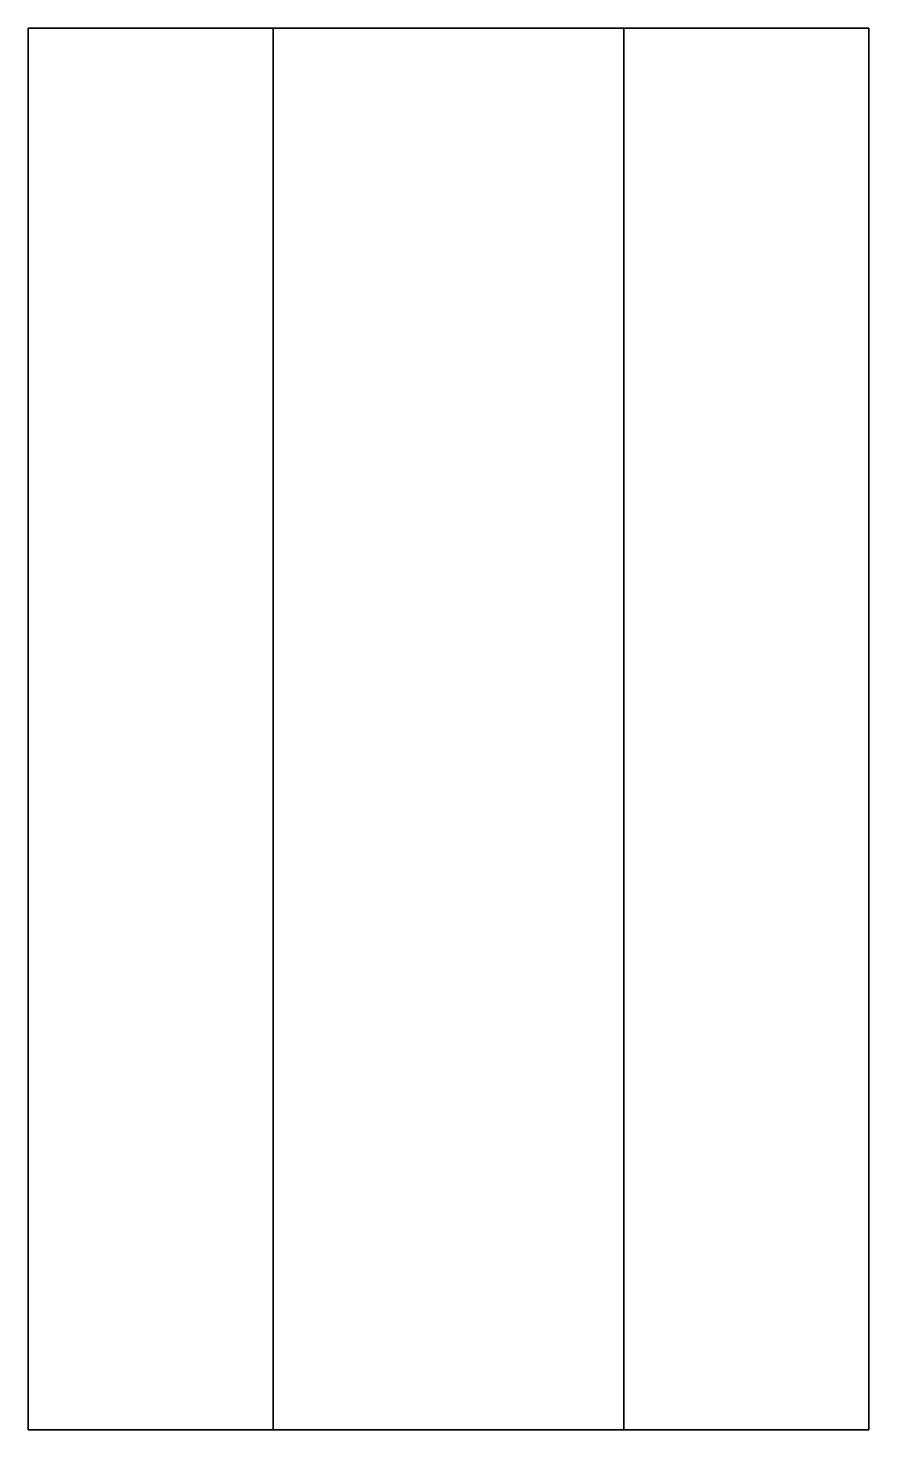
# Model space of a CAD drawing. Extents: x -2.4 to 2.4, y -4 to 4.
import ezdxf

# ---------------------------------------------------------------- set-up
doc = ezdxf.new("R2010")
doc.units = 0
doc.layers.add('ROOF', color=3, linetype='CONTINUOUS')

msp = doc.modelspace()

# ---------------------------------------------------------------- linework, layer by layer
at = {"layer": 'ROOF'}
for points in [[(-1, 4, 3.1), (-1, 4, 3), (-2.4, 4, 2), (-2.4, 4, 2.1)], [(-2.4, 4, 2.1), (-2.4, -4, 2.1), (-1, -4, 3.1), (-1, 4, 3.1)], [(-2.4, 4, 2), (-2.4, -4, 2), (-2.4, -4, 2.1), (-2.4, 4, 2.1)], [(-1, 4, 3), (-1, -4, 3), (-2.4, -4, 2), (-2.4, 4, 2)], [(-1, 4, 3.1), (-1, -4, 3.1), (1, -4, 3.1), (1, 4, 3.1)], [(1, 4, 3.1), (1, 4, 3), (-1, 4, 3), (-1, 4, 3.1)], [(1, 4, 3), (1, -4, 3), (-1, -4, 3), (-1, 4, 3)], [(2.4, -4, 2.1), (2.4, 4, 2.1), (1, 4, 3.1), (1, -4, 3.1)], [(2.4, 4, 2.1), (2.4, 4, 2), (1, 4, 3), (1, 4, 3.1)], [(1, -4, 3), (1, 4, 3), (2.4, 4, 2), (2.4, -4, 2)], [(2.4, -4, 2), (2.4, 4, 2), (2.4, 4, 2.1), (2.4, -4, 2.1)], [(-2.4, -4, 2.1), (-2.4, -4, 2), (-1, -4, 3), (-1, -4, 3.1)], [(-1, -4, 3.1), (-1, -4, 3), (1, -4, 3), (1, -4, 3.1)], [(1, -4, 3.1), (1, -4, 3), (2.4, -4, 2), (2.4, -4, 2.1)]]:
    msp.add_3dface(points, dxfattribs=at)

doc.saveas('drawing.dxf')
